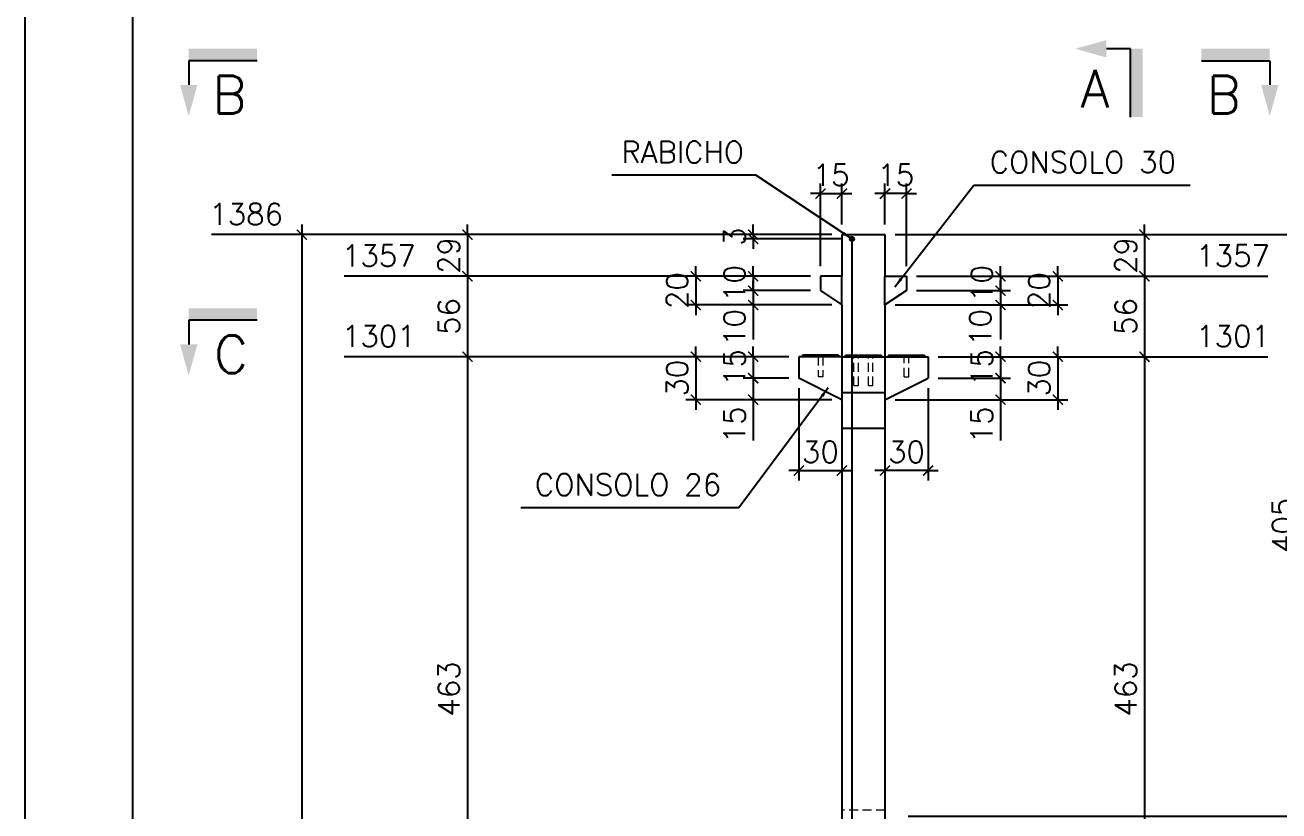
# Model space of a CAD drawing. Header units: centimetres. Extents: x 1658 to 19651, y 8294 to 11444.
# Drawn here: x 1658 to 2532, y 10401 to 10948 of the extents above; entities that cross this region are included whole.
import ezdxf

# ---------------------------------------------------------------- set-up
doc = ezdxf.new("R2010")
doc.units = ezdxf.units.CM
doc.header["$LTSCALE"] = 50
doc.header["$MEASUREMENT"] = 0
doc.header["$PDMODE"] = 67
doc.linetypes.add('DASHED', pattern=[0.75, 0.5, -0.25])
doc.linetypes.add('HIDDEN', pattern=[0.375, 0.25, -0.125])
doc.layers.add('10 TRACEJADO', color=1, linetype='DASHED', lineweight=13)
for name, color, linetype in [('COTAS-PRECON', 1, 'Continuous'), ('FORMATO-PRECON', 2, 'Continuous'), ('HACHURAS-PRECON', 1, 'Continuous'), ('IND- CORTE-PRECON', 4, 'Continuous'), ('LINHA-01-PRECON', 1, 'Continuous'), ('LINHA-03-PRECON', 3, 'Continuous'), ('LINHA-04-PRECON', 4, 'Continuous'), ('TEXTO-35-PRECON', 5, 'Continuous')]:
    doc.layers.add(name, color=color, linetype=linetype)
doc.styles.add('ROMANS', font='ROMANS.SHX', dxfattribs={"oblique": 15, "height": 3})
doc.styles.get("Standard").update_dxf_attribs({"font": 'romans.shx'})
doc.dimstyles.new('ESC75-75', dxfattribs={"dimscale": 0, "dimtxt": 15, "dimasz": 7, "dimexe": 7, "dimexo": 7, "dimgap": 5.5, "dimtad": 1, "dimdec": 1, "dimdsep": 46, "dimtxsty": 'Standard', "dimblk": 'ARCHTICK', "dimcen": 0.1, "dimdle": 7, "dimclrd": 256, "dimclre": 256, "dimclrt": 2, "dimadec": 0, "dimazin": 0, "dimtfac": 1, "dimtdec": 1, "dimtix": 1, "dimtmove": 2, "dimatfit": 3, "dimfxl": 1, "dimarcsym": 0})

# ---------------------------------------------------------------- blocks, each defined once
blk = doc.blocks.new('A$C2E607E54')
at = {"layer": 'FORMATO-PRECON'}
blk.add_lwpolyline([(0, 4200), (2970, 4200), (2970, 0), (0, 0)], close=True, dxfattribs=at)
at = {"layer": 'FORMATO-PRECON', "color": 6}
blk.add_lwpolyline([(100, 3950), (2870, 3950), (2870, 100), (100, 100)], close=True, dxfattribs=at)
blk = doc.blocks.new('_ArchTick')
at = {"color": 0, "linetype": 'ByBlock', "const_width": 0.15}
blk.add_lwpolyline([(-0.5, -0.5), (0.5, 0.5)], dxfattribs=at)
blk = doc.blocks.new('*D28')
at = {"layer": 'Defpoints', "color": 0, "transparency": 16777216}
for p in [(2227.58, 10802.28), (2165.72, 10799.28), (2234.58, 10799.28)]:
    blk.add_point(p, dxfattribs=at)
at = {"layer": 'LINHA-01-PRECON', "lineweight": -2, "transparency": 16777216}
for p, q in [((2165.72, 10802.28), (2165.72, 10809.28)), ((2220.58, 10802.28), (2158.72, 10802.28)), ((2165.72, 10802.28), (2165.72, 10799.28)), ((2227.58, 10799.28), (2158.72, 10799.28)), ((2165.72, 10799.28), (2165.72, 10792.28))]:
    blk.add_line(p, q, dxfattribs=at)
at = {"layer": 'LINHA-01-PRECON', "lineweight": -2, "transparency": 16777216, "xscale": 7, "yscale": 7, "zscale": 7}
for p, rotation in [((2165.72, 10802.28), 270), ((2165.72, 10799.28), 90)]:
    blk.add_blockref('_ArchTick', p, dxfattribs=dict(at, rotation=rotation))
at = {"layer": 'LINHA-01-PRECON', "color": 2, "transparency": 16777216, "insert": (2152.72, 10800.78), "char_height": 15, "attachment_point": 5, "rotation": 90}
blk.add_mtext('3', dxfattribs=at)
blk = doc.blocks.new('*D29')
at = {"layer": 'COTAS-PRECON', "lineweight": -2, "transparency": 16777216}
for p, q in [((1966.61, 10802.28), (1966.61, 10809.28)), ((2220.58, 10802.28), (1959.61, 10802.28)), ((1966.61, 10802.28), (1966.61, 10773.28)), ((2205.59, 10773.28), (1959.61, 10773.28)), ((1966.61, 10773.28), (1966.61, 10766.28))]:
    blk.add_line(p, q, dxfattribs=at)
at = {"layer": 'Defpoints', "color": 0, "transparency": 16777216}
for p in [(2227.58, 10802.28), (1966.61, 10773.28), (2212.59, 10773.28)]:
    blk.add_point(p, dxfattribs=at)
at = {"layer": 'COTAS-PRECON', "lineweight": -2, "transparency": 16777216, "xscale": 7, "yscale": 7, "zscale": 7}
for p, rotation in [((1966.61, 10802.28), 270), ((1966.61, 10773.28), 90)]:
    blk.add_blockref('_ArchTick', p, dxfattribs=dict(at, rotation=rotation))
at = {"layer": 'COTAS-PRECON', "color": 2, "transparency": 16777216, "insert": (1953.61, 10787.78), "char_height": 15, "attachment_point": 5, "rotation": 90}
blk.add_mtext('29', dxfattribs=at)
blk = doc.blocks.new('*D30')
at = {"layer": 'COTAS-PRECON', "lineweight": -2, "transparency": 16777216}
for p, q in [((2205.59, 10773.28), (1959.61, 10773.28)), ((1966.61, 10780.28), (1966.61, 10710.28)), ((2190.58, 10717.28), (1959.61, 10717.28))]:
    blk.add_line(p, q, dxfattribs=at)
at = {"layer": 'Defpoints', "color": 0, "transparency": 16777216}
for p in [(2212.59, 10773.28), (1966.61, 10717.28), (2197.58, 10717.28)]:
    blk.add_point(p, dxfattribs=at)
at = {"layer": 'COTAS-PRECON', "lineweight": -2, "transparency": 16777216, "xscale": 7, "yscale": 7, "zscale": 7}
for p, rotation in [((1966.61, 10773.28), 90), ((1966.61, 10717.28), 270)]:
    blk.add_blockref('_ArchTick', p, dxfattribs=dict(at, rotation=rotation))
at = {"layer": 'COTAS-PRECON', "color": 2, "transparency": 16777216, "insert": (1953.61, 10745.28), "char_height": 15, "attachment_point": 5, "rotation": 90}
blk.add_mtext('56', dxfattribs=at)
blk = doc.blocks.new('*D31')
at = {"layer": 'COTAS-PRECON', "lineweight": -2, "transparency": 16777216}
for p, q in [((1966.61, 10724.28), (1966.61, 10247.28)), ((2190.58, 10717.28), (1959.61, 10717.28)), ((2190.58, 10254.28), (1959.61, 10254.28))]:
    blk.add_line(p, q, dxfattribs=at)
at = {"layer": 'Defpoints', "color": 0, "transparency": 16777216}
for p in [(2197.58, 10717.28), (1966.61, 10254.28), (2197.58, 10254.28)]:
    blk.add_point(p, dxfattribs=at)
at = {"layer": 'COTAS-PRECON', "lineweight": -2, "transparency": 16777216, "xscale": 7, "yscale": 7, "zscale": 7}
for p, rotation in [((1966.61, 10717.28), 90), ((1966.61, 10254.28), 270)]:
    blk.add_blockref('_ArchTick', p, dxfattribs=dict(at, rotation=rotation))
at = {"layer": 'COTAS-PRECON', "color": 2, "transparency": 16777216, "insert": (1953.61, 10485.78), "char_height": 15, "attachment_point": 5, "rotation": 90}
blk.add_mtext('463', dxfattribs=at)
blk = doc.blocks.new('*D34')
at = {"layer": 'COTAS-PRECON', "lineweight": -2, "transparency": 16777216}
for p, q in [((2165.72, 10717.28), (2165.72, 10724.28)), ((2190.58, 10717.28), (2158.72, 10717.28)), ((2165.72, 10717.28), (2165.72, 10702.28)), ((2190.58, 10702.28), (2158.72, 10702.28)), ((2165.72, 10702.28), (2165.72, 10695.28))]:
    blk.add_line(p, q, dxfattribs=at)
at = {"layer": 'Defpoints', "color": 0, "transparency": 16777216}
for p in [(2197.58, 10717.28), (2165.72, 10702.28), (2197.58, 10702.28)]:
    blk.add_point(p, dxfattribs=at)
at = {"layer": 'COTAS-PRECON', "lineweight": -2, "transparency": 16777216, "xscale": 7, "yscale": 7, "zscale": 7}
for p, rotation in [((2165.72, 10717.28), 270), ((2165.72, 10702.28), 90)]:
    blk.add_blockref('_ArchTick', p, dxfattribs=dict(at, rotation=rotation))
at = {"layer": 'COTAS-PRECON', "color": 2, "transparency": 16777216, "insert": (2152.72, 10709.78), "char_height": 15, "attachment_point": 5, "rotation": 90}
blk.add_mtext('15', dxfattribs=at)
blk = doc.blocks.new('*D35')
at = {"layer": 'COTAS-PRECON', "lineweight": -2, "transparency": 16777216}
for p, q in [((2165.72, 10709.28), (2165.72, 10680.28)), ((2190.58, 10702.28), (2158.72, 10702.28)), ((2220.58, 10687.28), (2158.72, 10687.28))]:
    blk.add_line(p, q, dxfattribs=at)
at = {"layer": 'Defpoints', "color": 0, "transparency": 16777216}
for p in [(2197.58, 10702.28), (2165.72, 10687.28), (2227.58, 10687.28)]:
    blk.add_point(p, dxfattribs=at)
at = {"layer": 'COTAS-PRECON', "lineweight": -2, "transparency": 16777216, "xscale": 7, "yscale": 7, "zscale": 7}
for p, rotation in [((2165.72, 10702.28), 90), ((2165.72, 10687.28), 270)]:
    blk.add_blockref('_ArchTick', p, dxfattribs=dict(at, rotation=rotation))
at = {"layer": 'COTAS-PRECON', "color": 2, "transparency": 16777216, "insert": (2152.72, 10669.83), "char_height": 15, "attachment_point": 5, "rotation": 90}
blk.add_mtext('15', dxfattribs=at)
blk = doc.blocks.new('*D36')
at = {"layer": 'COTAS-PRECON', "lineweight": -2, "transparency": 16777216}
for p, q in [((2125.76, 10717.28), (2125.76, 10724.28)), ((2190.58, 10717.28), (2118.76, 10717.28)), ((2125.76, 10717.28), (2125.76, 10687.28)), ((2220.58, 10687.28), (2118.76, 10687.28)), ((2125.76, 10687.28), (2125.76, 10680.28))]:
    blk.add_line(p, q, dxfattribs=at)
at = {"layer": 'Defpoints', "color": 0, "transparency": 16777216}
for p in [(2197.58, 10717.28), (2125.76, 10687.28), (2227.58, 10687.28)]:
    blk.add_point(p, dxfattribs=at)
at = {"layer": 'COTAS-PRECON', "lineweight": -2, "transparency": 16777216, "xscale": 7, "yscale": 7, "zscale": 7}
for p, rotation in [((2125.76, 10717.28), 270), ((2125.76, 10687.28), 90)]:
    blk.add_blockref('_ArchTick', p, dxfattribs=dict(at, rotation=rotation))
at = {"layer": 'COTAS-PRECON', "color": 2, "transparency": 16777216, "insert": (2112.76, 10702.28), "char_height": 15, "attachment_point": 5, "rotation": 90}
blk.add_mtext('30', dxfattribs=at)
blk = doc.blocks.new('*D37')
at = {"layer": 'COTAS-PRECON', "lineweight": -2, "transparency": 16777216}
for p, q in [((2197.58, 10695.28), (2197.58, 10630.94)), ((2197.58, 10637.94), (2190.58, 10637.94)), ((2197.58, 10637.94), (2227.58, 10637.94)), ((2227.58, 10637.94), (2234.58, 10637.94))]:
    blk.add_line(p, q, dxfattribs=at)
at = {"layer": 'Defpoints', "color": 0, "transparency": 16777216}
for p in [(2197.58, 10702.28), (2227.58, 10637.94), (2227.58, 10637.94)]:
    blk.add_point(p, dxfattribs=at)
at = {"layer": 'COTAS-PRECON', "lineweight": -2, "transparency": 16777216, "xscale": 7, "yscale": 7, "zscale": 7}
blk.add_blockref('_ArchTick', (2197.58, 10637.94), dxfattribs=at)
at = {"layer": 'COTAS-PRECON', "lineweight": -2, "transparency": 16777216, "xscale": 7, "yscale": 7, "zscale": 7, "rotation": 180}
blk.add_blockref('_ArchTick', (2227.58, 10637.94), dxfattribs=at)
at = {"layer": 'COTAS-PRECON', "color": 2, "transparency": 16777216, "insert": (2212.58, 10650.94), "char_height": 15, "attachment_point": 5}
blk.add_mtext('30', dxfattribs=at)
blk = doc.blocks.new('*D49')
at = {"layer": 'COTAS-PRECON', "lineweight": -2, "transparency": 16777216}
blk.add_line((1959.61, 10773.28), (1880.68, 10773.28), dxfattribs=at)
at = {"layer": 'Defpoints', "color": 0, "transparency": 16777216}
for p in [(1880.68, 10773.28), (1966.61, 10773.28), (2242.58, 9416.28)]:
    blk.add_point(p, dxfattribs=at)
at = {"layer": 'COTAS-PRECON', "color": 2, "transparency": 16777216, "insert": (1904.86, 10787.57), "char_height": 15, "attachment_point": 5}
blk.add_mtext('1357', dxfattribs=at)
blk = doc.blocks.new('*D50')
at = {"layer": 'COTAS-PRECON', "lineweight": -2, "transparency": 16777216}
blk.add_line((1959.61, 10717.28), (1880.68, 10717.28), dxfattribs=at)
at = {"layer": 'Defpoints', "color": 0, "transparency": 16777216}
for p in [(1880.68, 10717.28), (1966.61, 10717.28), (2242.58, 9416.28)]:
    blk.add_point(p, dxfattribs=at)
at = {"layer": 'COTAS-PRECON', "color": 2, "transparency": 16777216, "insert": (1904.86, 10731.57), "char_height": 15, "attachment_point": 5}
blk.add_mtext('1301', dxfattribs=at)
blk = doc.blocks.new('*D53')
at = {"layer": 'COTAS-PRECON', "lineweight": -2, "transparency": 16777216}
for p, q in [((1851.25, 10809.28), (1851.25, 9409.28)), ((2220.58, 10802.28), (1844.25, 10802.28)), ((2220.58, 9416.28), (1844.25, 9416.28))]:
    blk.add_line(p, q, dxfattribs=at)
at = {"layer": 'Defpoints', "color": 0, "transparency": 16777216}
for p in [(2227.58, 10802.28), (1851.25, 9416.28), (2227.58, 9416.28)]:
    blk.add_point(p, dxfattribs=at)
at = {"layer": 'COTAS-PRECON', "lineweight": -2, "transparency": 16777216, "xscale": 7, "yscale": 7, "zscale": 7}
for p, rotation in [((1851.25, 10802.28), 90), ((1851.25, 9416.28), 270)]:
    blk.add_blockref('_ArchTick', p, dxfattribs=dict(at, rotation=rotation))
at = {"layer": 'COTAS-PRECON', "color": 2, "transparency": 16777216, "insert": (1838.25, 10109.28), "char_height": 15, "attachment_point": 5, "rotation": 90}
blk.add_mtext('1386', dxfattribs=at)
blk = doc.blocks.new('*D54')
at = {"layer": 'COTAS-PRECON', "lineweight": -2, "transparency": 16777216}
blk.add_line((1844.25, 10802.28), (1788.22, 10802.28), dxfattribs=at)
at = {"layer": 'Defpoints', "color": 0, "transparency": 16777216}
for p in [(1788.22, 10802.28), (1851.25, 10802.28), (2242.58, 9416.28)]:
    blk.add_point(p, dxfattribs=at)
at = {"layer": 'COTAS-PRECON', "color": 2, "transparency": 16777216, "insert": (1812.4, 10816.57), "char_height": 15, "attachment_point": 5}
blk.add_mtext('1386', dxfattribs=at)
blk = doc.blocks.new('*D56')
at = {"layer": 'COTAS-PRECON', "lineweight": -2, "transparency": 16777216}
for p, q in [((2438.35, 10802.28), (2438.35, 10809.28)), ((2264.58, 10802.28), (2445.35, 10802.28)), ((2438.35, 10802.28), (2438.35, 10773.28)), ((2279.58, 10773.28), (2445.35, 10773.28)), ((2438.35, 10773.28), (2438.35, 10766.28))]:
    blk.add_line(p, q, dxfattribs=at)
at = {"layer": 'Defpoints', "color": 0, "transparency": 16777216}
for p in [(2257.58, 10802.28), (2272.58, 10773.28), (2438.35, 10773.28)]:
    blk.add_point(p, dxfattribs=at)
at = {"layer": 'COTAS-PRECON', "lineweight": -2, "transparency": 16777216, "xscale": 7, "yscale": 7, "zscale": 7}
for p, rotation in [((2438.35, 10802.28), 270), ((2438.35, 10773.28), 90)]:
    blk.add_blockref('_ArchTick', p, dxfattribs=dict(at, rotation=rotation))
at = {"layer": 'COTAS-PRECON', "color": 2, "transparency": 16777216, "insert": (2425.35, 10787.78), "char_height": 15, "attachment_point": 5, "rotation": 90}
blk.add_mtext('29', dxfattribs=at)
blk = doc.blocks.new('*D57')
at = {"layer": 'COTAS-PRECON', "lineweight": -2, "transparency": 16777216}
for p, q in [((2279.58, 10773.28), (2445.35, 10773.28)), ((2438.35, 10780.28), (2438.35, 10710.28)), ((2294.58, 10717.28), (2445.35, 10717.28))]:
    blk.add_line(p, q, dxfattribs=at)
at = {"layer": 'Defpoints', "color": 0, "transparency": 16777216}
for p in [(2272.58, 10773.28), (2287.58, 10717.28), (2438.35, 10717.28)]:
    blk.add_point(p, dxfattribs=at)
at = {"layer": 'COTAS-PRECON', "lineweight": -2, "transparency": 16777216, "xscale": 7, "yscale": 7, "zscale": 7}
for p, rotation in [((2438.35, 10773.28), 90), ((2438.35, 10717.28), 270)]:
    blk.add_blockref('_ArchTick', p, dxfattribs=dict(at, rotation=rotation))
at = {"layer": 'COTAS-PRECON', "color": 2, "transparency": 16777216, "insert": (2425.35, 10745.28), "char_height": 15, "attachment_point": 5, "rotation": 90}
blk.add_mtext('56', dxfattribs=at)
blk = doc.blocks.new('*D58')
at = {"layer": 'COTAS-PRECON', "lineweight": -2, "transparency": 16777216}
for p, q in [((2438.35, 10724.28), (2438.35, 10247.28)), ((2294.58, 10717.28), (2445.35, 10717.28)), ((2294.58, 10254.28), (2445.35, 10254.28))]:
    blk.add_line(p, q, dxfattribs=at)
at = {"layer": 'Defpoints', "color": 0, "transparency": 16777216}
for p in [(2287.58, 10717.28), (2287.58, 10254.28), (2438.35, 10254.28)]:
    blk.add_point(p, dxfattribs=at)
at = {"layer": 'COTAS-PRECON', "lineweight": -2, "transparency": 16777216, "xscale": 7, "yscale": 7, "zscale": 7}
for p, rotation in [((2438.35, 10717.28), 90), ((2438.35, 10254.28), 270)]:
    blk.add_blockref('_ArchTick', p, dxfattribs=dict(at, rotation=rotation))
at = {"layer": 'COTAS-PRECON', "color": 2, "transparency": 16777216, "insert": (2425.35, 10485.78), "char_height": 15, "attachment_point": 5, "rotation": 90}
blk.add_mtext('463', dxfattribs=at)
blk = doc.blocks.new('*D61')
at = {"layer": 'COTAS-PRECON', "lineweight": -2, "transparency": 16777216}
for p, q in [((2338.06, 10717.28), (2338.06, 10724.28)), ((2294.58, 10717.28), (2345.06, 10717.28)), ((2338.06, 10717.28), (2338.06, 10702.28)), ((2294.58, 10702.28), (2345.06, 10702.28)), ((2338.06, 10702.28), (2338.06, 10695.28))]:
    blk.add_line(p, q, dxfattribs=at)
at = {"layer": 'Defpoints', "color": 0, "transparency": 16777216}
for p in [(2287.58, 10717.28), (2287.58, 10702.28), (2338.06, 10702.28)]:
    blk.add_point(p, dxfattribs=at)
at = {"layer": 'COTAS-PRECON', "lineweight": -2, "transparency": 16777216, "xscale": 7, "yscale": 7, "zscale": 7}
for p, rotation in [((2338.06, 10717.28), 270), ((2338.06, 10702.28), 90)]:
    blk.add_blockref('_ArchTick', p, dxfattribs=dict(at, rotation=rotation))
at = {"layer": 'COTAS-PRECON', "color": 2, "transparency": 16777216, "insert": (2325.06, 10709.78), "char_height": 15, "attachment_point": 5, "rotation": 90}
blk.add_mtext('15', dxfattribs=at)
blk = doc.blocks.new('*D65')
at = {"layer": 'COTAS-PRECON', "lineweight": -2, "transparency": 16777216}
for p, q in [((2338.06, 10709.28), (2338.06, 10680.28)), ((2294.58, 10702.28), (2345.06, 10702.28)), ((2264.58, 10687.28), (2345.06, 10687.28))]:
    blk.add_line(p, q, dxfattribs=at)
at = {"layer": 'Defpoints', "color": 0, "transparency": 16777216}
for p in [(2287.58, 10702.28), (2257.58, 10687.28), (2338.06, 10687.28)]:
    blk.add_point(p, dxfattribs=at)
at = {"layer": 'COTAS-PRECON', "lineweight": -2, "transparency": 16777216, "xscale": 7, "yscale": 7, "zscale": 7}
for p, rotation in [((2338.06, 10702.28), 90), ((2338.06, 10687.28), 270)]:
    blk.add_blockref('_ArchTick', p, dxfattribs=dict(at, rotation=rotation))
at = {"layer": 'COTAS-PRECON', "color": 2, "transparency": 16777216, "insert": (2324.94, 10669.83), "char_height": 15, "attachment_point": 5, "rotation": 90}
blk.add_mtext('15', dxfattribs=at)
blk = doc.blocks.new('*D66')
at = {"layer": 'COTAS-PRECON', "lineweight": -2, "transparency": 16777216}
for p, q in [((2378.02, 10717.28), (2378.02, 10724.28)), ((2294.58, 10717.28), (2385.02, 10717.28)), ((2378.02, 10717.28), (2378.02, 10687.28)), ((2264.58, 10687.28), (2385.02, 10687.28)), ((2378.02, 10687.28), (2378.02, 10680.28))]:
    blk.add_line(p, q, dxfattribs=at)
at = {"layer": 'Defpoints', "color": 0, "transparency": 16777216}
for p in [(2287.58, 10717.28), (2257.58, 10687.28), (2378.02, 10687.28)]:
    blk.add_point(p, dxfattribs=at)
at = {"layer": 'COTAS-PRECON', "lineweight": -2, "transparency": 16777216, "xscale": 7, "yscale": 7, "zscale": 7}
for p, rotation in [((2378.02, 10717.28), 270), ((2378.02, 10687.28), 90)]:
    blk.add_blockref('_ArchTick', p, dxfattribs=dict(at, rotation=rotation))
at = {"layer": 'COTAS-PRECON', "color": 2, "transparency": 16777216, "insert": (2365.02, 10702.28), "char_height": 15, "attachment_point": 5, "rotation": 90}
blk.add_mtext('30', dxfattribs=at)
blk = doc.blocks.new('*D62')
at = {"layer": 'COTAS-PRECON', "lineweight": -2, "transparency": 16777216}
for p, q in [((2287.58, 10695.28), (2287.58, 10630.94)), ((2257.58, 10637.94), (2250.58, 10637.94)), ((2287.58, 10637.94), (2257.58, 10637.94)), ((2287.58, 10637.94), (2294.58, 10637.94))]:
    blk.add_line(p, q, dxfattribs=at)
at = {"layer": 'Defpoints', "color": 0, "transparency": 16777216}
for p in [(2287.58, 10702.28), (2257.58, 10637.94), (2257.58, 10637.94)]:
    blk.add_point(p, dxfattribs=at)
at = {"layer": 'COTAS-PRECON', "lineweight": -2, "transparency": 16777216, "xscale": 7, "yscale": 7, "zscale": 7}
blk.add_blockref('_ArchTick', (2257.58, 10637.94), dxfattribs=at)
at = {"layer": 'COTAS-PRECON', "lineweight": -2, "transparency": 16777216, "xscale": 7, "yscale": 7, "zscale": 7, "rotation": 180}
blk.add_blockref('_ArchTick', (2287.58, 10637.94), dxfattribs=at)
at = {"layer": 'COTAS-PRECON', "color": 2, "transparency": 16777216, "insert": (2272.58, 10650.94), "char_height": 15, "attachment_point": 5}
blk.add_mtext('30', dxfattribs=at)
blk = doc.blocks.new('*D69')
at = {"layer": 'COTAS-PRECON', "lineweight": -2, "transparency": 16777216}
blk.add_line((2445.35, 10773.28), (2524.28, 10773.28), dxfattribs=at)
at = {"layer": 'Defpoints', "color": 0, "transparency": 16777216}
for p in [(2438.35, 10773.28), (2524.28, 10773.28), (2242.58, 9416.28)]:
    blk.add_point(p, dxfattribs=at)
at = {"layer": 'COTAS-PRECON', "color": 2, "transparency": 16777216, "insert": (2500.1, 10787.57), "char_height": 15, "attachment_point": 5}
blk.add_mtext('1357', dxfattribs=at)
blk = doc.blocks.new('*D70')
at = {"layer": 'COTAS-PRECON', "lineweight": -2, "transparency": 16777216}
blk.add_line((2445.35, 10717.28), (2524.28, 10717.28), dxfattribs=at)
at = {"layer": 'Defpoints', "color": 0, "transparency": 16777216}
for p in [(2438.35, 10717.28), (2524.28, 10717.28), (2242.58, 9416.28)]:
    blk.add_point(p, dxfattribs=at)
at = {"layer": 'COTAS-PRECON', "color": 2, "transparency": 16777216, "insert": (2500.1, 10731.57), "char_height": 15, "attachment_point": 5}
blk.add_mtext('1301', dxfattribs=at)
blk = doc.blocks.new('*D77')
at = {"layer": 'COTAS-PRECON', "lineweight": -2, "transparency": 16777216}
for p, q in [((2205.59, 10773.28), (2158.72, 10773.28)), ((2165.72, 10773.28), (2165.72, 10780.28)), ((2165.72, 10773.28), (2165.72, 10763.28)), ((2205.59, 10763.28), (2158.72, 10763.28)), ((2165.72, 10763.28), (2165.72, 10756.28))]:
    blk.add_line(p, q, dxfattribs=at)
at = {"layer": 'Defpoints', "color": 0, "transparency": 16777216}
for p in [(2212.59, 10773.28), (2165.72, 10763.28), (2212.59, 10763.28)]:
    blk.add_point(p, dxfattribs=at)
at = {"layer": 'COTAS-PRECON', "lineweight": -2, "transparency": 16777216, "xscale": 7, "yscale": 7, "zscale": 7}
for p, rotation in [((2165.72, 10773.28), 270), ((2165.72, 10763.28), 90)]:
    blk.add_blockref('_ArchTick', p, dxfattribs=dict(at, rotation=rotation))
at = {"layer": 'COTAS-PRECON', "color": 2, "transparency": 16777216, "insert": (2152.72, 10768.28), "char_height": 15, "attachment_point": 5, "rotation": 90}
blk.add_mtext('10', dxfattribs=at)
blk = doc.blocks.new('*D78')
at = {"layer": 'COTAS-PRECON', "lineweight": -2, "transparency": 16777216}
for p, q in [((2165.72, 10763.28), (2165.72, 10770.28)), ((2205.59, 10763.28), (2158.72, 10763.28)), ((2165.72, 10763.28), (2165.72, 10753.29)), ((2220.58, 10753.29), (2158.72, 10753.29)), ((2165.72, 10753.29), (2165.72, 10746.29))]:
    blk.add_line(p, q, dxfattribs=at)
at = {"layer": 'Defpoints', "color": 0, "transparency": 16777216}
for p in [(2212.59, 10763.28), (2165.72, 10753.29), (2227.58, 10753.29)]:
    blk.add_point(p, dxfattribs=at)
at = {"layer": 'COTAS-PRECON', "lineweight": -2, "transparency": 16777216, "xscale": 7, "yscale": 7, "zscale": 7}
for p, rotation in [((2165.72, 10763.28), 270), ((2165.72, 10753.29), 90)]:
    blk.add_blockref('_ArchTick', p, dxfattribs=dict(at, rotation=rotation))
at = {"layer": 'COTAS-PRECON', "color": 2, "transparency": 16777216, "insert": (2152.72, 10737.64), "char_height": 15, "attachment_point": 5, "rotation": 90}
blk.add_mtext('10', dxfattribs=at)
blk = doc.blocks.new('*D79')
at = {"layer": 'Defpoints', "color": 0, "transparency": 16777216}
for p in [(2227.58, 10830.83), (2227.58, 10802.28), (2212.59, 10773.28)]:
    blk.add_point(p, dxfattribs=at)
at = {"layer": 'LINHA-01-PRECON', "lineweight": -2, "transparency": 16777216}
for p, q in [((2212.59, 10780.28), (2212.59, 10837.83)), ((2227.58, 10809.28), (2227.58, 10837.83)), ((2212.59, 10830.83), (2205.59, 10830.83)), ((2212.59, 10830.83), (2227.58, 10830.83)), ((2227.58, 10830.83), (2234.58, 10830.83))]:
    blk.add_line(p, q, dxfattribs=at)
at = {"layer": 'LINHA-01-PRECON', "lineweight": -2, "transparency": 16777216, "xscale": 7, "yscale": 7, "zscale": 7}
blk.add_blockref('_ArchTick', (2212.59, 10830.83), dxfattribs=at)
at = {"layer": 'LINHA-01-PRECON', "lineweight": -2, "transparency": 16777216, "xscale": 7, "yscale": 7, "zscale": 7, "rotation": 180}
blk.add_blockref('_ArchTick', (2227.58, 10830.83), dxfattribs=at)
at = {"layer": 'LINHA-01-PRECON', "color": 2, "transparency": 16777216, "insert": (2220.08, 10843.83), "char_height": 15, "attachment_point": 5}
blk.add_mtext('15', dxfattribs=at)
blk = doc.blocks.new('*D80')
at = {"layer": 'COTAS-PRECON', "lineweight": -2, "transparency": 16777216}
for p, q in [((2205.59, 10773.28), (2118.76, 10773.28)), ((2125.76, 10773.28), (2125.76, 10780.28)), ((2125.76, 10773.28), (2125.76, 10753.29)), ((2220.58, 10753.29), (2118.76, 10753.29)), ((2125.76, 10753.29), (2125.76, 10746.29))]:
    blk.add_line(p, q, dxfattribs=at)
at = {"layer": 'Defpoints', "color": 0, "transparency": 16777216}
for p in [(2212.59, 10773.28), (2125.76, 10753.29), (2227.58, 10753.29)]:
    blk.add_point(p, dxfattribs=at)
at = {"layer": 'COTAS-PRECON', "lineweight": -2, "transparency": 16777216, "xscale": 7, "yscale": 7, "zscale": 7}
for p, rotation in [((2125.76, 10773.28), 270), ((2125.76, 10753.29), 90)]:
    blk.add_blockref('_ArchTick', p, dxfattribs=dict(at, rotation=rotation))
at = {"layer": 'COTAS-PRECON', "color": 2, "transparency": 16777216, "insert": (2112.76, 10763.29), "char_height": 15, "attachment_point": 5, "rotation": 90}
blk.add_mtext('20', dxfattribs=at)
blk = doc.blocks.new('*D81')
at = {"layer": 'COTAS-PRECON', "lineweight": -2, "transparency": 16777216}
for p, q in [((2279.58, 10773.28), (2345.06, 10773.28)), ((2338.06, 10773.28), (2338.06, 10780.28)), ((2338.06, 10773.28), (2338.06, 10763.28)), ((2279.58, 10763.28), (2345.06, 10763.28)), ((2338.06, 10763.28), (2338.06, 10756.28))]:
    blk.add_line(p, q, dxfattribs=at)
at = {"layer": 'Defpoints', "color": 0, "transparency": 16777216}
for p in [(2272.58, 10773.28), (2272.58, 10763.28), (2338.06, 10763.28)]:
    blk.add_point(p, dxfattribs=at)
at = {"layer": 'COTAS-PRECON', "lineweight": -2, "transparency": 16777216, "xscale": 7, "yscale": 7, "zscale": 7}
for p, rotation in [((2338.06, 10773.28), 270), ((2338.06, 10763.28), 90)]:
    blk.add_blockref('_ArchTick', p, dxfattribs=dict(at, rotation=rotation))
at = {"layer": 'COTAS-PRECON', "color": 2, "transparency": 16777216, "insert": (2325.06, 10768.28), "char_height": 15, "attachment_point": 5, "rotation": 90}
blk.add_mtext('10', dxfattribs=at)
blk = doc.blocks.new('*D82')
at = {"layer": 'COTAS-PRECON', "lineweight": -2, "transparency": 16777216}
for p, q in [((2338.06, 10763.28), (2338.06, 10770.28)), ((2279.58, 10763.28), (2345.06, 10763.28)), ((2338.06, 10763.28), (2338.06, 10753.29)), ((2264.58, 10753.29), (2345.06, 10753.29)), ((2338.06, 10753.29), (2338.06, 10746.29))]:
    blk.add_line(p, q, dxfattribs=at)
at = {"layer": 'Defpoints', "color": 0, "transparency": 16777216}
for p in [(2272.58, 10763.28), (2257.58, 10753.29), (2338.06, 10753.29)]:
    blk.add_point(p, dxfattribs=at)
at = {"layer": 'COTAS-PRECON', "lineweight": -2, "transparency": 16777216, "xscale": 7, "yscale": 7, "zscale": 7}
for p, rotation in [((2338.06, 10763.28), 270), ((2338.06, 10753.29), 90)]:
    blk.add_blockref('_ArchTick', p, dxfattribs=dict(at, rotation=rotation))
at = {"layer": 'COTAS-PRECON', "color": 2, "transparency": 16777216, "insert": (2324.06, 10737.64), "char_height": 15, "attachment_point": 5, "rotation": 90}
blk.add_mtext('10', dxfattribs=at)
blk = doc.blocks.new('*D83')
at = {"layer": 'Defpoints', "color": 0, "transparency": 16777216}
for p in [(2257.58, 10830.83), (2257.58, 10802.28), (2272.58, 10773.28)]:
    blk.add_point(p, dxfattribs=at)
at = {"layer": 'LINHA-01-PRECON', "lineweight": -2, "transparency": 16777216}
for p, q in [((2257.58, 10809.28), (2257.58, 10837.83)), ((2272.58, 10780.28), (2272.58, 10837.83)), ((2257.58, 10830.83), (2250.58, 10830.83)), ((2272.58, 10830.83), (2257.58, 10830.83)), ((2272.58, 10830.83), (2279.58, 10830.83))]:
    blk.add_line(p, q, dxfattribs=at)
at = {"layer": 'LINHA-01-PRECON', "lineweight": -2, "transparency": 16777216, "xscale": 7, "yscale": 7, "zscale": 7}
blk.add_blockref('_ArchTick', (2257.58, 10830.83), dxfattribs=at)
at = {"layer": 'LINHA-01-PRECON', "lineweight": -2, "transparency": 16777216, "xscale": 7, "yscale": 7, "zscale": 7, "rotation": 180}
blk.add_blockref('_ArchTick', (2272.58, 10830.83), dxfattribs=at)
at = {"layer": 'LINHA-01-PRECON', "color": 2, "transparency": 16777216, "insert": (2265.08, 10843.83), "char_height": 15, "attachment_point": 5}
blk.add_mtext('15', dxfattribs=at)
blk = doc.blocks.new('*D84')
at = {"layer": 'COTAS-PRECON', "lineweight": -2, "transparency": 16777216}
for p, q in [((2279.58, 10773.28), (2385.02, 10773.28)), ((2378.02, 10773.28), (2378.02, 10780.28)), ((2378.02, 10773.28), (2378.02, 10753.29)), ((2264.58, 10753.29), (2385.02, 10753.29)), ((2378.02, 10753.29), (2378.02, 10746.29))]:
    blk.add_line(p, q, dxfattribs=at)
at = {"layer": 'Defpoints', "color": 0, "transparency": 16777216}
for p in [(2272.58, 10773.28), (2257.58, 10753.29), (2378.02, 10753.29)]:
    blk.add_point(p, dxfattribs=at)
at = {"layer": 'COTAS-PRECON', "lineweight": -2, "transparency": 16777216, "xscale": 7, "yscale": 7, "zscale": 7}
for p, rotation in [((2378.02, 10773.28), 270), ((2378.02, 10753.29), 90)]:
    blk.add_blockref('_ArchTick', p, dxfattribs=dict(at, rotation=rotation))
at = {"layer": 'COTAS-PRECON', "color": 2, "transparency": 16777216, "insert": (2365.02, 10763.29), "char_height": 15, "attachment_point": 5, "rotation": 90}
blk.add_mtext('20', dxfattribs=at)
blk = doc.blocks.new('IND-CORTE-')
at = {"layer": 'IND- CORTE-PRECON', "color": 1}
for p, q in [((-11.2, 63.5), (-33.6, 63.5)), ((-11.2, 0), (-11.2, 63.5))]:
    blk.add_line(p, q, dxfattribs=at)
for points in [[(-33.6, 71.5), (-62.5, 63.5), (-33.6, 55.4)], [(0, 0), (-11.2, 0), (0, 63.5), (-11.2, 63.5)]]:
    blk.add_solid(points, dxfattribs=at)
at = {"layer": 'IND- CORTE-PRECON', "linetype": 'Continuous', "style": 'ROMANS', "flags": 8}
blk.add_attdef('B', (-57.7, 9.1), '', height=35, dxfattribs=at)
blk = doc.blocks.new('*D319')
at = {"layer": 'Defpoints', "color": 0, "transparency": 16777216}
for p in [(2257.58, 10802.28), (2266.74, 10397.28), (2549.77, 10397.28)]:
    blk.add_point(p, dxfattribs=at)
at = {"layer": 'LINHA-01-PRECON', "lineweight": -2, "transparency": 16777216}
for p, q in [((2549.77, 10809.28), (2549.77, 10776)), ((2264.58, 10802.28), (2556.77, 10802.28)), ((2549.77, 10390.28), (2549.77, 10423.57)), ((2273.74, 10397.28), (2556.77, 10397.28))]:
    blk.add_line(p, q, dxfattribs=at)
at = {"layer": 'LINHA-01-PRECON', "lineweight": -2, "transparency": 16777216, "xscale": 7, "yscale": 7, "zscale": 7}
for p, rotation in [((2549.77, 10802.28), 90), ((2549.77, 10397.28), 270)]:
    blk.add_blockref('_ArchTick', p, dxfattribs=dict(at, rotation=rotation))
at = {"layer": 'LINHA-01-PRECON', "color": 2, "transparency": 16777216, "insert": (2549.77, 10599.78), "char_height": 15, "attachment_point": 5, "rotation": 90}
blk.add_mtext('405\\P(FURO %%C85mm P/ IÇAMENTO)', dxfattribs=at)

msp = doc.modelspace()

# ---------------------------------------------------------------- hatches: boundary and pattern name
at = {"layer": 'LINHA-04-PRECON'}
h = msp.add_hatch(color=256, dxfattribs=at)
h.dxf.hatch_style = 1
h.paths.add_polyline_path([(2233.08, 10799.28, -1), (2236.08, 10799.28, -1)])

# ---------------------------------------------------------------- linework, layer by layer
at = {"layer": '10 TRACEJADO', "linetype": 'HIDDEN', "ltscale": 0.5, "extrusion": (0, 1, 0)}
for p, q in [((2210.98, 10718.28), (2210.98, 10717.28)), ((2210.98, 10717.28), (2210.98, 10703.28)), ((2214.18, 10718.28), (2214.18, 10717.28)), ((2214.18, 10717.28), (2214.18, 10703.28)), ((2235.98, 10717.28), (2235.98, 10718.28)), ((2235.98, 10697.28), (2235.98, 10717.28)), ((2239.18, 10717.28), (2239.18, 10718.28)), ((2239.18, 10697.28), (2239.18, 10717.28)), ((2245.98, 10717.28), (2245.98, 10718.28)), ((2245.98, 10697.28), (2245.98, 10717.28)), ((2249.18, 10717.28), (2249.18, 10718.28)), ((2249.18, 10697.28), (2249.18, 10717.28)), ((2270.98, 10717.28), (2270.98, 10718.28)), ((2270.98, 10703.28), (2270.98, 10717.28)), ((2274.18, 10717.28), (2274.18, 10718.28)), ((2274.18, 10703.28), (2274.18, 10717.28)), ((2214.18, 10703.28), (2210.98, 10703.28)), ((2270.98, 10703.28), (2274.18, 10703.28)), ((2235.98, 10697.28), (2239.18, 10697.28)), ((2245.98, 10697.28), (2249.18, 10697.28))]:
    msp.add_line(p, q, dxfattribs=at)
at = {"layer": '10 TRACEJADO', "linetype": 'HIDDEN', "ltscale": 0.5}
msp.add_line((2257.58, 10401.53), (2227.58, 10401.53), dxfattribs=at)
at = {"layer": 'LINHA-01-PRECON'}
for p, q in [((2165.72, 10753.29), (2165.72, 10729.18)), ((2338.06, 10753.29), (2338.06, 10729.18)), ((2165.72, 10687.28), (2165.72, 10658.9)), ((2338.06, 10687.28), (2338.06, 10658.9))]:
    msp.add_line(p, q, dxfattribs=at)
at = {"layer": 'LINHA-03-PRECON', "extrusion": (0, 1, 0)}
for p, q in [((2227.58, 10802.28), (2227.58, 10773.28)), ((2227.58, 10802.28), (2257.58, 10802.28)), ((2257.58, 10802.28), (2257.58, 10773.28)), ((2227.59, 10773.28), (2212.59, 10773.28)), ((2212.59, 10773.28), (2212.59, 10763.28)), ((2227.59, 10753.28), (2227.59, 10773.28)), ((2257.58, 10773.28), (2272.58, 10773.28)), ((2257.58, 10753.28), (2257.58, 10773.28)), ((2272.58, 10773.28), (2272.58, 10763.28)), ((2212.59, 10763.28), (2227.59, 10753.28)), ((2272.58, 10763.28), (2257.58, 10753.28)), ((2227.58, 10753.29), (2227.58, 10717.28)), ((2257.58, 10753.29), (2257.58, 10717.28)), ((2197.58, 10717.28), (2197.58, 10702.28)), ((2227.58, 10717.28), (2197.58, 10717.28)), ((2200.08, 10718.28), (2200.08, 10717.28)), ((2225.08, 10718.28), (2200.08, 10718.28)), ((2225.08, 10718.28), (2225.08, 10717.28)), ((2227.58, 10717.28), (2227.58, 10692.28)), ((2227.58, 10717.28), (2257.58, 10717.28)), ((2230.08, 10718.28), (2255.08, 10718.28)), ((2230.08, 10717.28), (2230.08, 10718.28)), ((2255.08, 10717.28), (2255.08, 10718.28)), ((2257.58, 10717.28), (2287.58, 10717.28)), ((2257.58, 10717.28), (2257.58, 10692.28)), ((2260.08, 10718.28), (2260.08, 10717.28)), ((2260.08, 10718.28), (2285.08, 10718.28)), ((2285.08, 10718.28), (2285.08, 10717.28)), ((2287.58, 10717.28), (2287.58, 10702.28)), ((2227.58, 10687.28), (2197.58, 10702.28)), ((2257.58, 10687.28), (2287.58, 10702.28)), ((2227.58, 10692.28), (2227.58, 10667.28)), ((2227.58, 10692.28), (2257.58, 10692.28)), ((2257.58, 10692.28), (2257.58, 10667.28)), ((2227.58, 10667.28), (2227.58, 9516.28)), ((2257.58, 10667.28), (2227.58, 10667.28)), ((2257.58, 10667.28), (2257.58, 9516.28))]:
    msp.add_line(p, q, dxfattribs=at)
at = {"layer": 'LINHA-04-PRECON', "extrusion": (0, 1, 0)}
msp.add_line((2234.58, 10799.28), (2234.58, 9536.28), dxfattribs=at)
at = {"layer": 'LINHA-04-PRECON'}
msp.add_circle((2234.58, 10799.28), 1.5, dxfattribs=at)

# ---------------------------------------------------------------- block references
at = {"layer": 'HACHURAS-PRECON', "xscale": 0.7499999999999996, "yscale": 0.7499999999999996, "zscale": 0.7499999999999996}
msp.add_blockref('A$C2E607E54', (1658.36, 8293.94), dxfattribs=at)
at = {"layer": 'TEXTO-35-PRECON', "linetype": 'ByBlock'}
ref = msp.add_blockref('IND-CORTE-', (1820, 10931.74), dxfattribs=dict(at, xscale=0.75, yscale=0.75, zscale=0.75, rotation=90.00000000000001))
ref.add_attrib('B', 'B', (1788.84, 10886.58), dxfattribs={"layer": 'IND- CORTE-PRECON', "color": 5, "linetype": 'Continuous', "height": 26.25, "style": 'ROMANS', "flags": 8})
ref = msp.add_blockref('IND-CORTE-', (2437.1, 10884.14), dxfattribs=dict(at, xscale=0.75, yscale=0.75, zscale=0.75))
ref.add_attrib('B', 'A', (2393.81, 10890.93), dxfattribs={"layer": 'IND- CORTE-PRECON', "color": 5, "linetype": 'Continuous', "height": 26.25, "style": 'ROMANS', "flags": 8})
ref = msp.add_blockref('IND-CORTE-', (2478.12, 10931.74), dxfattribs=dict(at, xscale=-0.75, yscale=0.75, zscale=0.75, rotation=270))
ref.add_attrib('B', 'B', (2481.79, 10886.58), dxfattribs={"layer": 'IND- CORTE-PRECON', "color": 5, "linetype": 'Continuous', "height": 26.25, "style": 'ROMANS', "flags": 8})
ref = msp.add_blockref('IND-CORTE-', (1820, 10751.01), dxfattribs=dict(at, xscale=0.75, yscale=0.75, zscale=0.75, rotation=90.00000000000001))
ref.add_attrib('B', 'C', (1790.09, 10705.85), dxfattribs={"layer": 'IND- CORTE-PRECON', "color": 5, "linetype": 'Continuous', "height": 26.25, "style": 'ROMANS', "flags": 8})

# ---------------------------------------------------------------- texts
at = {"layer": 'COTAS-PRECON', "color": 2, "char_height": 15, "attachment_point": 5}
for s, insert in [('\\A1;RABICHO', (2116.61, 10859.78, 0.02)), ('\\A1;CONSOLO 30', (2395.46, 10852.73, 0.02)), ('\\A1;CONSOLO 26', (2078.46, 10628.08, 0.02))]:
    msp.add_mtext(s, dxfattribs=dict(at, insert=insert))

# ---------------------------------------------------------------- dimensions: what is measured, and where the dimension line sits
at = {"layer": 'COTAS-PRECON'}
for feature_location, offset, picture, middle in [((1851.25, 10802.28), (-63.03, 0), '*D54', (1812.4, 10816.57)), ((1966.61, 10773.28), (-85.93, 0), '*D49', (1904.86, 10787.57)), ((2438.35, 10773.28), (85.93, 0), '*D69', (2500.1, 10787.57)), ((1966.61, 10717.28), (-85.93, 0), '*D50', (1904.86, 10731.57)), ((2438.35, 10717.28), (85.93, 0), '*D70', (2500.1, 10731.57))]:
    dim = msp.add_ordinate_dim(feature_location=feature_location, offset=offset, dtype=0, origin=(2242.58, 9416.28), dimstyle='ESC75-75', override={"dimscale": 1}, dxfattribs=at)
    dim.commit()
    dim.dimension.update_dxf_attribs({"geometry": picture, "text_midpoint": middle})
for base, p1, p2, angle, picture, middle in [((1851.25, 9416.28), (2227.58, 10802.28), (2227.58, 9416.28), 90, '*D53', (1838.25, 10109.28)), ((1966.61, 10773.28), (2227.58, 10802.28), (2212.59, 10773.28), 90, '*D29', (1953.61, 10787.78)), ((2438.35, 10773.28), (2257.58, 10802.28), (2272.58, 10773.28), 90, '*D56', (2425.35, 10787.78)), ((1966.61, 10717.28), (2212.59, 10773.28), (2197.58, 10717.28), 90, '*D30', (1953.61, 10745.28)), ((2125.76, 10753.29), (2212.59, 10773.28), (2227.58, 10753.29), 90, '*D80', (2112.76, 10763.29)), ((2165.72, 10763.28), (2212.59, 10773.28), (2212.59, 10763.28), 90, '*D77', (2152.72, 10768.28)), ((2378.02, 10753.29), (2272.58, 10773.28), (2257.58, 10753.29), 90, '*D84', (2365.02, 10763.29)), ((2438.35, 10717.28), (2272.58, 10773.28), (2287.58, 10717.28), 90, '*D57', (2425.35, 10745.28)), ((2338.06, 10763.28), (2272.58, 10773.28), (2272.58, 10763.28), 90, '*D81', (2325.06, 10768.28)), ((1966.61, 10254.28), (2197.58, 10717.28), (2197.58, 10254.28), 90, '*D31', (1953.61, 10485.78)), ((2125.76, 10687.28), (2197.58, 10717.28), (2227.58, 10687.28), 90, '*D36', (2112.76, 10702.28)), ((2165.72, 10702.28), (2197.58, 10717.28), (2197.58, 10702.28), 90, '*D34', (2152.72, 10709.78)), ((2378.02, 10687.28), (2287.58, 10717.28), (2257.58, 10687.28), 90, '*D66', (2365.02, 10702.28)), ((2438.35, 10254.28), (2287.58, 10717.28), (2287.58, 10254.28), 90, '*D58', (2425.35, 10485.78)), ((2338.06, 10702.28), (2287.58, 10717.28), (2287.58, 10702.28), 90, '*D61', (2325.06, 10709.78)), ((2257.58, 10637.94), (2287.58, 10702.28), (2257.58, 10637.94), 180, '*D62', (2272.58, 10650.94))]:
    dim = msp.add_linear_dim(base=base, p1=p1, p2=p2, angle=angle, dimstyle='ESC75-75', override={"dimscale": 1}, dxfattribs=at)
    dim.commit()
    dim.dimension.update_dxf_attribs({"geometry": picture, "text_midpoint": middle})
for base, p1, p2, picture, middle in [((2165.72, 10753.29), (2212.59, 10763.28), (2227.58, 10753.29), '*D78', (2152.72, 10737.64)), ((2338.06, 10753.29), (2272.58, 10763.28), (2257.58, 10753.29), '*D82', (2324.06, 10737.64)), ((2165.72, 10687.28), (2197.58, 10702.28), (2227.58, 10687.28), '*D35', (2152.72, 10669.83)), ((2338.06, 10687.28), (2287.58, 10702.28), (2257.58, 10687.28), '*D65', (2324.94, 10669.83))]:
    dim = msp.add_linear_dim(base=base, p1=p1, p2=p2, angle=90, dimstyle='ESC75-75', override={"dimscale": 1}, dxfattribs=at)
    dim.commit()
    dim.dimension.update_dxf_attribs({"geometry": picture, "text_midpoint": middle, "dimtype": 160})
dim = msp.add_linear_dim(base=(2227.58, 10637.94), p1=(2197.58, 10702.28), p2=(2227.58, 10637.94), dimstyle='ESC75-75', override={"dimscale": 1}, dxfattribs=at)
dim.commit()
dim.dimension.update_dxf_attribs({"geometry": '*D37', "text_midpoint": (2212.58, 10650.94)})
at = {"layer": 'LINHA-01-PRECON'}
dim = msp.add_linear_dim(base=(2227.58, 10830.83), p1=(2212.59, 10773.28), p2=(2227.58, 10802.28), dimstyle='ESC75-75', override={"dimscale": 1}, dxfattribs=at)
dim.commit()
dim.dimension.update_dxf_attribs({"geometry": '*D79', "text_midpoint": (2220.08, 10843.83)})
for base, p1, p2, angle, picture, middle in [((2257.58, 10830.83), (2272.58, 10773.28), (2257.58, 10802.28), 180, '*D83', (2265.08, 10843.83)), ((2165.72, 10799.28), (2227.58, 10802.28), (2234.58, 10799.28), 90, '*D28', (2152.72, 10800.78))]:
    dim = msp.add_linear_dim(base=base, p1=p1, p2=p2, angle=angle, dimstyle='ESC75-75', override={"dimscale": 1}, dxfattribs=at)
    dim.commit()
    dim.dimension.update_dxf_attribs({"geometry": picture, "text_midpoint": middle})
dim = msp.add_linear_dim(base=(2549.77, 10397.28), p1=(2257.58, 10802.28), p2=(2266.74, 10397.28), angle=90, text='<>\\P(FURO %%C85mm P/ IÇAMENTO)', dimstyle='ESC75-75', override={"dimscale": 1}, dxfattribs=at)
dim.commit()
dim.dimension.update_dxf_attribs({"geometry": '*D319', "text_midpoint": (2549.77, 10599.78), "dimtype": 160})

# ---------------------------------------------------------------- leaders
at = {"layer": 'COTAS-PRECON'}
for points in [[(2234.58, 10799.28), (2167.53, 10843.79), (2067.34, 10843.79)], [(2264.49, 10765.9), (2319.57, 10836.75), (2470.21, 10836.75)], [(2217.99, 10695.6), (2155.66, 10612.1), (2003.71, 10612.1)]]:
    msp.add_leader(points, dimstyle='ESC75-75', override={"dimscale": 1}, dxfattribs=at)

doc.saveas('drawing.dxf')
